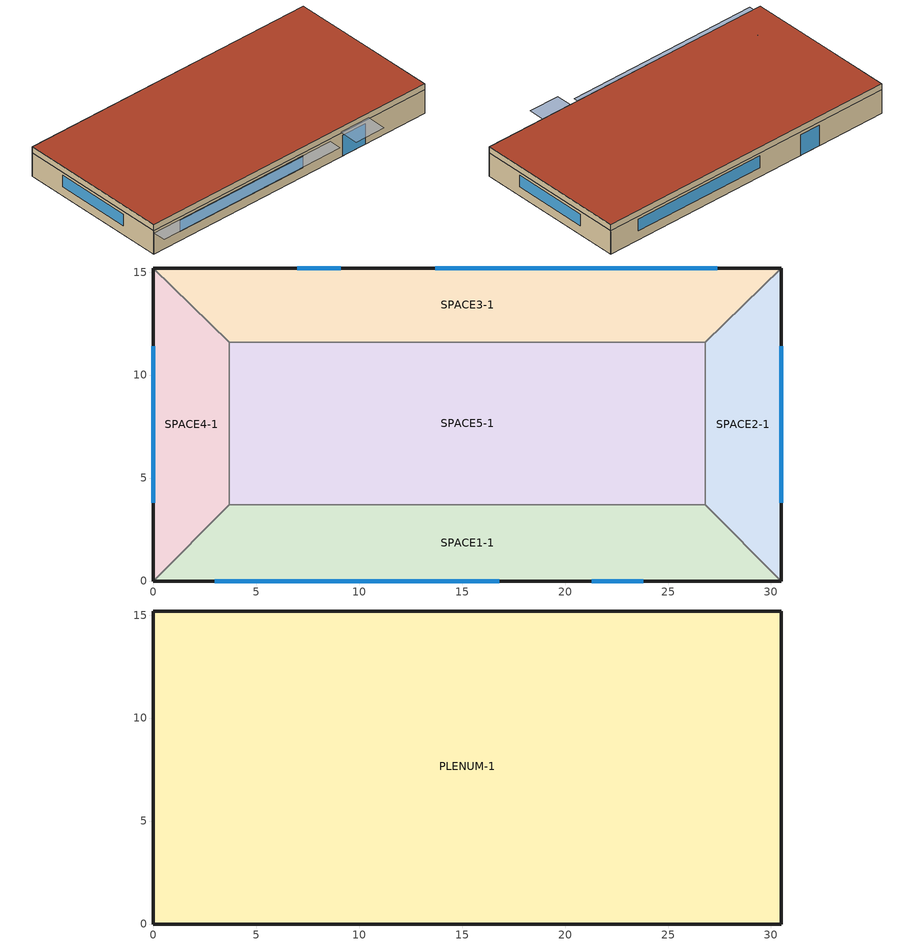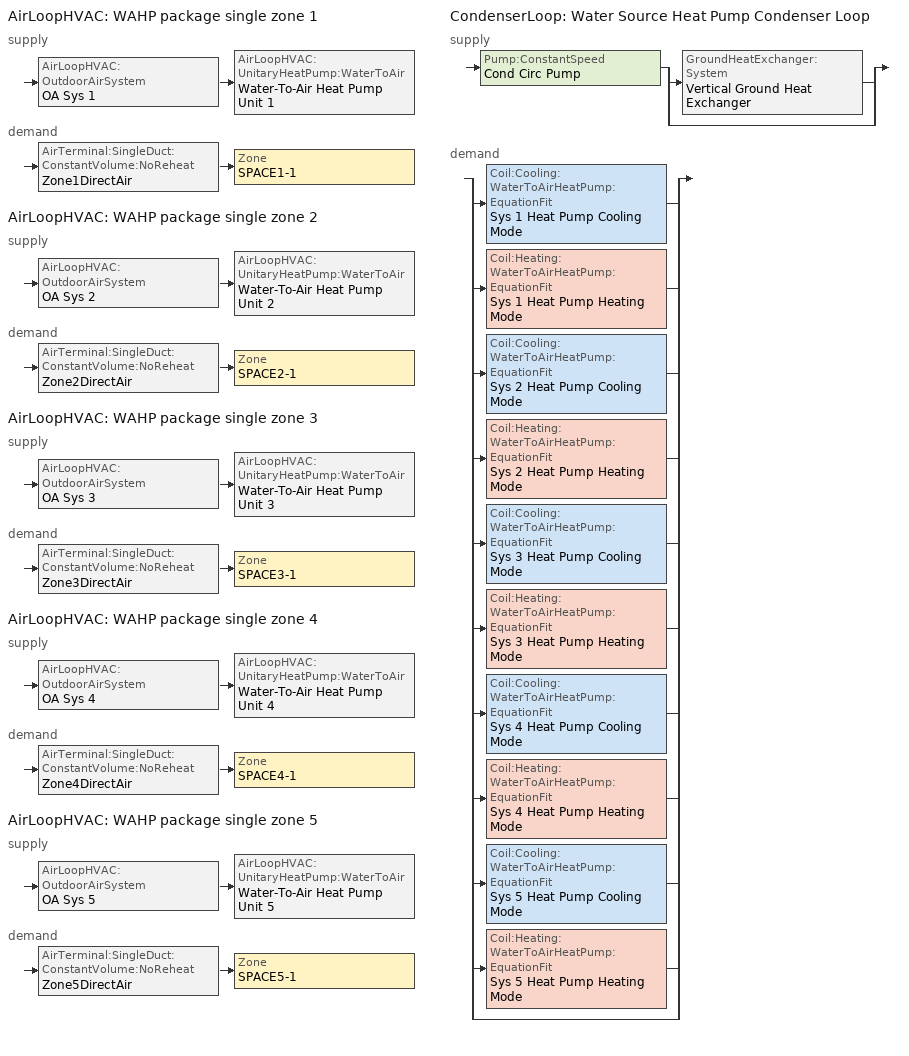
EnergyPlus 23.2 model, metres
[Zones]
SPACE3-1
 floor ground (FLOOR-SLAB-1): 26.8,11.6 3.7,11.6 0,15.2 30.5,15.2 z0
 wall outside (WALL-1): 30.5,15.2 0,15.2 z0:2.4
 wall to SPACE2-1 (INT-WALL-1): 26.8,11.6 30.5,15.2 z0:2.4
 wall to SPACE4-1 (INT-WALL-1): 0,15.2 3.7,11.6 z0:2.4
 wall to SPACE5-1 (INT-WALL-1): 3.7,11.6 26.8,11.6 z0:2.4
 window (Sgl Grey 3mm): 9.1,15.2 7,15.2 z0:2.1
 window (Dbl Clr 3mm/13mm Air): 27.4,15.2 13.7,15.2 z0.9:2.1
SPACE1-1
 floor ground (FLOOR-SLAB-1): 26.8,3.7 30.5,0 0,0 3.7,3.7 z0
 wall outside (WALL-1): 0,0 30.5,0 z0:2.4
 wall to SPACE2-1 (INT-WALL-1): 30.5,0 26.8,3.7 z0:2.4
 wall to SPACE4-1 (INT-WALL-1): 3.7,3.7 0,0 z0:2.4
 wall to SPACE5-1 (INT-WALL-1): 26.8,3.7 3.7,3.7 z0:2.4
 window (Sgl Grey 3mm): 21.3,0 23.8,0 z0:2.1
 window (Dbl Clr 3mm/13mm Air): 3,0 16.8,0 z0.9:2.1
SPACE2-1
 floor ground (FLOOR-SLAB-1): 26.8,11.6 30.5,15.2 30.5,0 26.8,3.7 z0
 wall outside (WALL-1): 30.5,0 30.5,15.2 z0:2.4
 wall to SPACE5-1 (INT-WALL-1): 26.8,11.6 26.8,3.7 z0:2.4
 window (Dbl Clr 3mm/13mm Air): 30.5,3.8 30.5,11.4 z0.9:2.1
SPACE4-1
 floor ground (FLOOR-SLAB-1): 3.7,3.7 0,0 0,15.2 3.7,11.6 z0
 wall outside (WALL-1): 0,15.2 0,0 z0:2.4
 wall to SPACE5-1 (INT-WALL-1): 3.7,3.7 3.7,11.6 z0:2.4
 window (Dbl Clr 3mm/13mm Air): 0,11.4 0,3.8 z0.9:2.1
SPACE5-1
 floor ground (FLOOR-SLAB-1): 26.8,11.6 26.8,3.7 3.7,3.7 3.7,11.6 z0
PLENUM-1
 floor to SPACE1-1 (CLNG-1): 26.8,3.7 30.5,0 0,0 3.7,3.7 z2.4
 floor to SPACE2-1 (CLNG-1): 26.8,11.6 30.5,15.2 30.5,0 26.8,3.7 z2.4
 floor to SPACE3-1 (CLNG-1): 26.8,11.6 3.7,11.6 0,15.2 30.5,15.2 z2.4
 floor to SPACE4-1 (CLNG-1): 3.7,3.7 0,0 0,15.2 3.7,11.6 z2.4
 floor to SPACE5-1 (CLNG-1): 26.8,11.6 26.8,3.7 3.7,3.7 3.7,11.6 z2.4
 wall outside (WALL-1): 30.5,15.2 0,15.2 0,0 30.5,0 30.5,15.2 z2.4:3
 roof outside (ROOF-1): 0,15.2 0,0 30.5,0 30.5,15.2 z3
shading: 0,-1.3 0,0 19.8,0 19.8,-1.3 z2.2; 21,-2 21,0 24.1,0 24.1,-2 z2.6
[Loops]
AirLoopHVAC 'WAHP package single zone 1'
 supply: AirLoopHVAC:OutdoorAirSystem 'OA Sys 1' > AirLoopHVAC:UnitaryHeatPump:WaterToAir 'Water-To-Air Heat Pump Unit 1'
 demand: AirTerminal:SingleDuct:ConstantVolume:NoReheat 'Zone1DirectAir' > Zone 'SPACE1-1'
AirLoopHVAC 'WAHP package single zone 2'
 supply: AirLoopHVAC:OutdoorAirSystem 'OA Sys 2' > AirLoopHVAC:UnitaryHeatPump:WaterToAir 'Water-To-Air Heat Pump Unit 2'
 demand: AirTerminal:SingleDuct:ConstantVolume:NoReheat 'Zone2DirectAir' > Zone 'SPACE2-1'
AirLoopHVAC 'WAHP package single zone 3'
 supply: AirLoopHVAC:OutdoorAirSystem 'OA Sys 3' > AirLoopHVAC:UnitaryHeatPump:WaterToAir 'Water-To-Air Heat Pump Unit 3'
 demand: AirTerminal:SingleDuct:ConstantVolume:NoReheat 'Zone3DirectAir' > Zone 'SPACE3-1'
AirLoopHVAC 'WAHP package single zone 4'
 supply: AirLoopHVAC:OutdoorAirSystem 'OA Sys 4' > AirLoopHVAC:UnitaryHeatPump:WaterToAir 'Water-To-Air Heat Pump Unit 4'
 demand: AirTerminal:SingleDuct:ConstantVolume:NoReheat 'Zone4DirectAir' > Zone 'SPACE4-1'
AirLoopHVAC 'WAHP package single zone 5'
 supply: AirLoopHVAC:OutdoorAirSystem 'OA Sys 5' > AirLoopHVAC:UnitaryHeatPump:WaterToAir 'Water-To-Air Heat Pump Unit 5'
 demand: AirTerminal:SingleDuct:ConstantVolume:NoReheat 'Zone5DirectAir' > Zone 'SPACE5-1'
CondenserLoop 'Water Source Heat Pump Condenser Loop'
 supply: Pump:ConstantSpeed 'Cond Circ Pump' > split
  | GroundHeatExchanger:System 'Vertical Ground Heat Exchanger'
  | bypass
 demand: split
  | Coil:Cooling:WaterToAirHeatPump:EquationFit 'Sys 1 Heat Pump Cooling Mode'
  | Coil:Heating:WaterToAirHeatPump:EquationFit 'Sys 1 Heat Pump Heating Mode'
  | Coil:Cooling:WaterToAirHeatPump:EquationFit 'Sys 2 Heat Pump Cooling Mode'
  | Coil:Heating:WaterToAirHeatPump:EquationFit 'Sys 2 Heat Pump Heating Mode'
  | Coil:Cooling:WaterToAirHeatPump:EquationFit 'Sys 3 Heat Pump Cooling Mode'
  | Coil:Heating:WaterToAirHeatPump:EquationFit 'Sys 3 Heat Pump Heating Mode'
  | Coil:Cooling:WaterToAirHeatPump:EquationFit 'Sys 4 Heat Pump Cooling Mode'
  | Coil:Heating:WaterToAirHeatPump:EquationFit 'Sys 4 Heat Pump Heating Mode'
  | Coil:Cooling:WaterToAirHeatPump:EquationFit 'Sys 5 Heat Pump Cooling Mode'
  | Coil:Heating:WaterToAirHeatPump:EquationFit 'Sys 5 Heat Pump Heating Mode'
  | bypass
[Building]
Building: Loads convergence tolerance value=0.04; Maximum number of warmup days=25; Minimum number of warmup days=6; North axis=30; Solar distribution=FullExterior; Temperature convergence tolerance value=0.4; Terrain=City
[Site:GroundTemperature:BuildingSurface]
20.03, 20.03, 20.13, 20.3, 20.43, 20.52, 20.62, 20.77, 20.78, 20.55, 20.44, 20.2
[Site:GroundTemperature:Deep]
16.5, 16.5, 16.5, 16.5, 16.5, 16.5, 16.5, 16.5, 16.5, 16.5, 16.5, 16.5
[Site:GroundTemperature:Undisturbed:KusudaAchenbach]
Vertical Ground Heat Exchanger Ground Temps: 3.2, 13.375, 8, 920, 2551.09, 0.692626
[Site:Location]
Miami Intl Ap FL USA WMO=722020: Elevation=11; Latitude=25.82; Longitude=-80.3; Time zone=-5
[SizingPeriod:DesignDay] Barometric pressure=101217; Day of month=21; Daylight saving time indicator=No; Humidity condition type=WetBulb; Rain indicator=No; Snow indicator=No; Solar model indicator=ASHRAEClearSky
Name | Daily dry bulb temperature range | Day type | Maximum dry bulb temperature | Month | Sky clearness | Wetbulb or dewpoint at maximum dry bulb | Wind direction | Wind speed
Miami Intl Ap Ann Clg .4% Condns DB=>MWB | 6.7 | SummerDesignDay | 33.2 | 7 | 1 | 25.3 | 140 | 4.5
Miami Intl Ap Ann Htg 99.6% Condns DB | 0 | WinterDesignDay | 8.7 | 1 | 0 | 8.7 | 340 | 3.8
[Construction]
CLNG-1: MAT-CLNG-1
Dbl Clr 3mm/13mm Air: CLEAR 3MM, AIR 13MM, CLEAR 3MM
FLOOR-SLAB-1: CC03
INT-WALL-1: GP02, AL21, GP02
ROOF-1: RG01, BR01, IN46, WD01
Sgl Grey 3mm: GREY 3MM
WALL-1: WD01, PW03, IN02, GP01
[Material] Thermal absorptance=0.9
Name | Conductivity | Density | Roughness | Solar absorptance | Specific heat | Thickness | Visible absorptance
BR01 | 0.162 | 1121 | VeryRough | 0.7 | 1464 | 0.0095 | 0.7
CC03 | 1.31 | 2243 | MediumRough | 0.65 | 837 | 0.1016 | 0.65
GP01 | 0.16 | 801 | MediumSmooth | 0.75 | 837 | 0.0127 | 0.75
GP02 | 0.16 | 801 | MediumSmooth | 0.75 | 837 | 0.0159 | 0.75
IN02 | 0.043 | 10 | Rough | 0.75 | 837 | 0.0901 | 0.75
IN46 | 0.023 | 24 | VeryRough | 0.5 | 1590 | 0.0762 | 0.5
PW03 | 0.115 | 545 | MediumSmooth | 0.78 | 1213 | 0.0127 | 0.78
RG01 | 1.442 | 881 | Rough | 0.65 | 1674 | 0.0127 | 0.65
WD01 | 0.115 | 513 | MediumSmooth | 0.78 | 1381 | 0.0191 | 0.78
[Material:AirGap]
AL21: Thermal resistance=0.157
[Material:NoMass]
MAT-CLNG-1: Roughness=Rough; Solar absorptance=0.65; Thermal absorptance=0.65; Thermal resistance=0.652259; Visible absorptance=0.65
[WindowMaterial:Gas]
AIR 13MM: Gas type=Air; Thickness=0.0127
[WindowMaterial:Glazing] Back side infrared hemispherical emissivity=0.84; Conductivity=0.9; Front side infrared hemispherical emissivity=0.84; Infrared transmittance at normal incidence=0; Optical data type=SpectralAverage; Thickness=0.003
Name | Back side solar reflectance at normal incidence | Back side visible reflectance at normal incidence | Front side solar reflectance at normal incidence | Front side visible reflectance at normal incidence | Solar transmittance at normal incidence | Visible transmittance at normal incidence
CLEAR 3MM | 0.075 | 0.081 | 0.075 | 0.081 | 0.837 | 0.898
GREY 3MM | 0.061 | 0.061 | 0.061 | 0.061 | 0.626 | 0.611
[AirLoopHVAC] Design supply air flow rate=1
WAHP package single zone 1; WAHP package single zone 2; WAHP package single zone 3; WAHP package single zone 4; WAHP package single zone 5
[AirLoopHVAC:UnitaryHeatPump:WaterToAir] Availability schedule=FanAndCoilAvailSched; Cooling convergence=0.001; Fan placement=BlowThrough; Heating convergence=0.001; Maximum outdoor dry bulb temperature for supplemental heater operation=21; Maximum supply air temperature from supplemental heater=50; Supply air fan operating mode schedule=ContinuousFanSch; Supply air flow rate=1
Name | Controlling zone or thermostat location | Cooling coil | Heating coil | Supplemental heating coil | Supply air fan
Water-To-Air Heat Pump Unit 1 | SPACE1-1 | Sys 1 Heat Pump Cooling Mode | Sys 1 Heat Pump Heating Mode | Heat Pump DX Supp Heating Coil 1 | Supply Fan 1
Water-To-Air Heat Pump Unit 2 | SPACE2-1 | Sys 2 Heat Pump Cooling Mode | Sys 2 Heat Pump Heating Mode | Heat Pump DX Supp Heating Coil 2 | Supply Fan 2
Water-To-Air Heat Pump Unit 3 | SPACE3-1 | Sys 3 Heat Pump Cooling Mode | Sys 3 Heat Pump Heating Mode | Heat Pump DX Supp Heating Coil 3 | Supply Fan 3
Water-To-Air Heat Pump Unit 4 | SPACE4-1 | Sys 4 Heat Pump Cooling Mode | Sys 4 Heat Pump Heating Mode | Heat Pump DX Supp Heating Coil 4 | Supply Fan 4
Water-To-Air Heat Pump Unit 5 | SPACE5-1 | Sys 5 Heat Pump Cooling Mode | Sys 5 Heat Pump Heating Mode | Heat Pump DX Supp Heating Coil 5 | Supply Fan 5
[AirTerminal:SingleDuct:ConstantVolume:NoReheat] Availability schedule=FanAndCoilAvailSched; Maximum air flow rate=1
Zone1DirectAir; Zone2DirectAir; Zone3DirectAir; Zone4DirectAir; Zone5DirectAir
[AvailabilityManager:Scheduled]
Name | Schedule
Heat Pump 1 Avail; Heat Pump 2 Avail; Heat Pump 3 Avail; Heat Pump 4 Avail; Heat Pump 5 Avail | FanAndCoilAvailSched
Outdoor Air 1 Avail; Outdoor Air 2 Avail; Outdoor Air 3 Avail; Outdoor Air 4 Avail; Outdoor Air 5 Avail | OutdoorAirAvailSched
[Coil:Cooling:WaterToAirHeatPump:EquationFit] Cooling power consumption curve=CoolPowCurve; Fan delay time=60; Gross rated cooling cop=7.00776; Latent capacity time constant=60; Maximum cycling rate=2.5; Nominal time for condensate removal to begin=0; Part load fraction correlation curve=HPACCOOLPLFFPLR; Rated air flow rate=1; Rated entering air dry bulb temperature=27; Rated entering air wet bulb temperature=19; Rated entering water temperature=30; Ratio of initial moisture evaporation rate and steady state latent capacity=0; Sensible cooling capacity curve=CoolSensCapCurve; Total cooling capacity curve=TotCoolCapCurve
Name | Gross rated sensible cooling capacity | Gross rated total cooling capacity | Rated water flow rate
Sys 1 Heat Pump Cooling Mode; Sys 3 Heat Pump Cooling Mode | 16267.06 | 23125.6 | 0.00165
Sys 2 Heat Pump Cooling Mode; Sys 4 Heat Pump Cooling Mode | 8133.53 | 11562.8 | 0.00165
Sys 5 Heat Pump Cooling Mode | 16267 | 23125.59 | 0.0033
[Coil:Heating:Fuel] Availability schedule=FanAndCoilAvailSched; Burner efficiency=0.8; Fuel type=NaturalGas; Nominal capacity=32000
Heat Pump DX Supp Heating Coil 1; Heat Pump DX Supp Heating Coil 2; Heat Pump DX Supp Heating Coil 3; Heat Pump DX Supp Heating Coil 4; Heat Pump DX Supp Heating Coil 5
[Coil:Heating:WaterToAirHeatPump:EquationFit] Gross rated heating cop=3.16705; Heating capacity curve=HeatCapCurve; Heating power consumption curve=HeatPowCurve; Part load fraction correlation curve=HPACHEATPLFFPLR; Rated air flow rate=1; Rated entering air dry bulb temperature=20; Rated entering water temperature=20; Ratio of rated heating capacity to rated cooling capacity=1
Name | Gross rated heating capacity | Rated water flow rate
Sys 1 Heat Pump Heating Mode; Sys 3 Heat Pump Heating Mode | 19156.73 | 0.00165
Sys 2 Heat Pump Heating Mode; Sys 4 Heat Pump Heating Mode | 10078.4 | 0.00165
Sys 5 Heat Pump Heating Mode | 19156.73 | 0.0033
[Coil:WaterHeating:Desuperheater]
WaterHeatingCoil: Availability schedule=DesuperheaterSched; Dead band temperature difference=4; Fraction of pump heat to water=0.2; Heat reclaim efficiency function of temperature curve=HEffFTemp; Heating source=Sys 5 Heat Pump Cooling Mode; Maximum inlet water temperature for heat reclaim=50; Off cycle parasitic electric load=10; On cycle parasitic electric load=10; Rated heat reclaim recovery efficiency=0.25; Rated inlet water temperature=50; Rated outdoor air temperature=35; Setpoint temperature schedule=DesuperheaterTempSch; Tank=StratifiedWaterHeater; Water flow rate=0.0001; Water pump power=25
[CondenserEquipmentList]
All Towers: Vertical Ground Heat Exchanger, GroundHeatExchanger:System
[CondenserEquipmentOperationSchemes]
Tower Loop Operation: Control scheme 1=Year Round Tower Operation; Control scheme 1 schedule=ON
[CondenserLoop]
Water Source Heat Pump Condenser Loop: Condenser equipment operation scheme=Tower Loop Operation; Condenser loop volume=Autocalculate; Fluid type=Water; Load distribution scheme=SequentialLoad; Maximum loop flow rate=0.0099; Maximum loop temperature=80; Minimum loop flow rate=0; Minimum loop temperature=10
[Controller:OutdoorAir] Economizer control action type=ModulateFlow; Economizer control type=NoEconomizer; Lockout type=NoLockout; Maximum outdoor air flow rate=1; Minimum limit type=FixedMinimum; Minimum outdoor air schedule=OAFractionSched
Name | Minimum outdoor air flow rate
OA Controller 1; OA Controller 3 | 0.1
OA Controller 2; OA Controller 4 | 0.05
OA Controller 5 | 0.2
[DesignSpecification:OutdoorAir] Outdoor air flow per person=0.00944; Outdoor air flow per zone=0; Outdoor air flow per zone floor area=0; Outdoor air method=Flow/Person
SZ DSOA SPACE1-1; SZ DSOA SPACE2-1; SZ DSOA SPACE3-1; SZ DSOA SPACE4-1; SZ DSOA SPACE5-1
[ElectricEquipment] Design level calculation method=EquipmentLevel; Fraction latent=0; Fraction lost=0; Fraction radiant=0.3; Schedule=EQUIP-1
Name | Design level | Zone or zonelist or space or spacelist
SPACE1-1 Elec Equipment | 1056 | SPACE1-1
SPACE2-1 Elec Equipment | 456 | SPACE2-1
SPACE3-1 Elec Equipment | 1056 | SPACE3-1
SPACE4-1 Elec Equipment | 456 | SPACE4-1
SPACE5-1 Elec Equipment | 1976 | SPACE5-1
[Fan:OnOff] Availability schedule=FanAndCoilAvailSched; Fan total efficiency=0.5; Maximum flow rate=1; Motor efficiency=0.9; Motor in airstream fraction=1; Pressure rise=300
Supply Fan 1; Supply Fan 2; Supply Fan 3; Supply Fan 4; Supply Fan 5
[GroundHeatExchanger:ResponseFactors]
Vertical Ground Heat Exchanger g-functions: G function reference ratio=0.0005; G function g value 1=-0.348322; G function ln t ts value 1=-15.2996; G function g value 2=0.022208; G function ln t ts value 2=-14.201; G function g value 3=0.412345; G function ln t ts value 3=-13.2202; G function g value 4=0.867498; G function ln t ts value 4=-12.2086; G function g value 5=1.357839; G function ln t ts value 5=-11.1888; G function g value 6=1.852024; G function ln t ts value 6=-10.1816; G function g value 7=2.345656; G function ln t ts value 7=-9.1815; G function g value 8=2.593958; G function ln t ts value 8=-8.6809; G function g value 9=2.679; G function ln t ts value 9=-8.5; G function g value 10=3.023; G function ln t ts value 10=-7.8; G function g value 11=3.32; G function ln t ts value 11=-7.2; G function g value 12=3.681; G function ln t ts value 12=-6.5; G function g value 13=4.071; G function ln t ts value 13=-5.9; G function g value 14=4.828; G function ln t ts value 14=-5.2; G function g value 15=6.253; G function ln t ts value 15=-4.5; G function g value 16=7.894; G function ln t ts value 16=-3.963; G function g value 17=11.82; G function ln t ts value 17=-3.27; G function g value 18=15.117; G function ln t ts value 18=-2.864; G function g value 19=18.006; G function ln t ts value 19=-2.577; G function g value 20=22.887; G function ln t ts value 20=-2.171; G function g value 21=26.924; G function ln t ts value 21=-1.884; G function g value 22=38.004; G function ln t ts value 22=-1.191; G function g value 23=49.919; G function ln t ts value 23=-0.497; G function g value 24=53.407; G function ln t ts value 24=-0.274; G function g value 25=56.632; G function ln t ts value 25=-0.051; G function g value 26=59.825; G function ln t ts value 26=0.196; G function g value 27=62.349; G function ln t ts value 27=0.419; G function g value 28=64.524; G function ln t ts value 28=0.642; G function g value 29=66.412; G function ln t ts value 29=0.873; G function g value 30=67.993; G function ln t ts value 30=1.112; G function g value 31=69.162; G function ln t ts value 31=1.335; G function g value 32=70.476; G function ln t ts value 32=1.679; G function g value 33=71.361; G function ln t ts value 33=2.028; G function g value 34=71.79; G function ln t ts value 34=2.275; G function g value 35=72.511; G function ln t ts value 35=3.003; Ghe vertical properties object=Vertical Ground Heat Exchanger Props; Number of boreholes=120
[GroundHeatExchanger:System]
Vertical Ground Heat Exchanger: Design flow rate=0.0033; Ghe vertical responsefactors object=Vertical Ground Heat Exchanger g-functions; Ground thermal conductivity=0.692626; Ground thermal heat capacity=2.347e+06; Undisturbed ground temperature model=Vertical Ground Heat Exchanger Ground Temps; Undisturbed ground temperature model type=Site:GroundTemperature:Undisturbed:KusudaAchenbach
[GroundHeatExchanger:Vertical:Properties]
Vertical Ground Heat Exchanger Props: Borehole diameter=0.127016; Borehole length=76.2; Depth of top of borehole=1; Grout thermal conductivity=0.692626; Grout thermal heat capacity=3.9e+06; Pipe outer diameter=0.0266667; Pipe thermal conductivity=0.391312; Pipe thermal heat capacity=1.542e+06; Pipe thickness=0.00241285; U tube distance=0.051225
[Lights] Design level calculation method=LightingLevel; End use subcategory=GeneralLights; Fraction radiant=0.59; Fraction replaceable=0; Fraction visible=0.2; Return air fraction=0.2; Schedule=LIGHTS-1
Name | Lighting level | Zone or zonelist or space or spacelist
SPACE1-1 Lights | 1584 | SPACE1-1
SPACE2-1 Lights | 684 | SPACE2-1
SPACE3-1 Lights | 1584 | SPACE3-1
SPACE4-1 Lights | 684 | SPACE4-1
SPACE5-1 Lights | 2964 | SPACE5-1
[People] Activity level schedule=ActSchd; Fraction radiant=0.3; Number of people calculation method=People; Number of people schedule=OCCUPY-1
Name | Number of people | Zone or zonelist or space or spacelist
SPACE1-1 People | 11 | SPACE1-1
SPACE2-1 People | 5 | SPACE2-1
SPACE3-1 People | 11 | SPACE3-1
SPACE4-1 People | 5 | SPACE4-1
SPACE5-1 People | 20 | SPACE5-1
[PlantEquipmentOperation:Uncontrolled]
Year Round Tower Operation: Equipment list=All Towers
[Pump:ConstantSpeed]
Cond Circ Pump: Design flow rate=0.0099; Design power consumption=600; Design pump head=50000; Fraction of motor inefficiencies to fluid stream=0; Motor efficiency=0.87; Pump control type=Continuous
[SetpointManager:FollowGroundTemperature]
MyCondenserControl: Control variable=Temperature; Maximum setpoint temperature=80; Minimum setpoint temperature=10; Offset temperature difference=0; Setpoint node or nodelist=Condenser Supply Outlet Node
[Sizing:Zone] Account for dedicated outdoor air system=No; Cooling design air flow method=DesignDay; Cooling design air flow rate=0; Dedicated outdoor air high setpoint temperature for design=Autosize; Dedicated outdoor air low setpoint temperature for design=Autosize; Dedicated outdoor air system control strategy=NeutralSupplyAir; Heating design air flow method=DesignDay; Heating design air flow rate=0; Zone cooling design supply air humidity ratio=0.009; Zone cooling design supply air temperature=14; Zone cooling design supply air temperature input method=SupplyAirTemperature; Zone cooling sizing factor=0; Zone heating design supply air humidity ratio=0.004; Zone heating design supply air temperature=50; Zone heating design supply air temperature input method=SupplyAirTemperature; Zone heating sizing factor=0
Name | Design specification outdoor air object
SPACE1-1 | SZ DSOA SPACE1-1
SPACE2-1 | SZ DSOA SPACE2-1
SPACE3-1 | SZ DSOA SPACE3-1
SPACE4-1 | SZ DSOA SPACE4-1
SPACE5-1 | SZ DSOA SPACE5-1
[ThermostatSetpoint:DualSetpoint] Cooling setpoint temperature schedule=Cooling Setpoints; Heating setpoint temperature schedule=Heating Setpoints
Dual Setpoint Sched 1; Dual Setpoint Sched 2; Dual Setpoint Sched 3; Dual Setpoint Sched 4; Dual Setpoint Sched 5
[WaterHeater:Stratified]
StratifiedWaterHeater: Ambient temperature indicator=Zone; Ambient temperature zone=SPACE5-1; Heater 1 capacity=5000; Heater 1 deadband temperature difference=2; Heater 1 height=0.360417; Heater 1 setpoint temperature schedule=Hot Water Setpoint Temp Schedule; Heater 2 capacity=0; Heater 2 deadband temperature difference=2; Heater 2 height=0.154465; Heater 2 setpoint temperature schedule=Hot Water Setpoint Temp Schedule; Heater fuel type=Electricity; Heater priority control=MasterSlave; Heater thermal efficiency=0.95; Inlet mode=Fixed; Maximum temperature limit=82.2222; Number of nodes=6; Off cycle parasitic fuel consumption rate=10; Off cycle parasitic fuel type=Electricity; Off cycle parasitic heat fraction to tank=0; Off cycle parasitic height=0.308929; On cycle parasitic fuel consumption rate=30; On cycle parasitic fuel type=Electricity; On cycle parasitic heat fraction to tank=0; On cycle parasitic height=0.308929; Peak use flow rate=0.00379; Skin loss fraction to zone=1; Source side effectiveness=0.95; Source side inlet height=0; Source side outlet height=0.257441; Tank height=0.514882; Tank shape=VerticalCylinder; Tank volume=0.3785; Uniform skin loss coefficient per unit area to ambient temperature=0.658944; Use flow rate fraction schedule=Hot Water Demand Schedule; Use side inlet height=0; Use side outlet height=Autocalculate
[Zone] Multiplier=1; Type=1
Name | Ceiling height | Volume
PLENUM-1 | 0.6096 | 283.2
SPACE1-1; SPACE3-1 | 2.4384 | 239.247
SPACE2-1; SPACE4-1 | 2.4384 | 103.311
SPACE5-1 | 2.4384 | 447.683
[ZoneControl:Thermostat] Control type schedule=Dual Zone Control Type Sched
Name | Zone or zonelist | Control 1
Zone 1 Thermostat | SPACE1-1 | Dual Setpoint Sched 1
Zone 2 Thermostat | SPACE2-1 | Dual Setpoint Sched 2
Zone 3 Thermostat | SPACE3-1 | Dual Setpoint Sched 3
Zone 4 Thermostat | SPACE4-1 | Dual Setpoint Sched 4
Zone 5 Thermostat | SPACE5-1 | Dual Setpoint Sched 5
[Zone equipment]
SPACE1-1: Zone1DirectAir
SPACE2-1: Zone2DirectAir
SPACE3-1: Zone3DirectAir
SPACE4-1: Zone4DirectAir
SPACE5-1: Zone5DirectAir
[ZoneInfiltration:DesignFlowRate] Constant term coefficient=0; Design flow rate calculation method=Flow/Zone; Schedule=INFIL-SCH; Temperature term coefficient=0; Velocity squared term coefficient=0; Velocity term coefficient=0.2237
Name | Design flow rate | Zone or zonelist or space or spacelist
SPACE1-1 Infiltration | 0.167 | SPACE1-1
SPACE2-1 Infiltration | 0.0717 | SPACE2-1
SPACE3-1 Infiltration | 0.167 | SPACE3-1
SPACE4-1 Infiltration | 0.0717 | SPACE4-1
SPACE5-1 Infiltration | 0.31089 | SPACE5-1
[Curve:Biquadratic]
HEffFTemp: Input unit type for x=Temperature; Input unit type for y=Temperature; Maximum value of x=80; Maximum value of y=45; Minimum value of x=50; Minimum value of y=20; Output unit type=Dimensionless; Coefficient1 constant=1; Coefficient2 x=0; Coefficient3 x 2=0; Coefficient4 y=0; Coefficient5 y 2=0; Coefficient6 x y=0
[Curve:QuadLinear] Maximum curve output=38; Maximum value of w=100; Maximum value of x=100; Maximum value of y=100; Maximum value of z=100; Minimum curve output=0; Minimum value of w=-100; Minimum value of x=-100; Minimum value of y=0; Minimum value of z=0
Name | Coefficient1 constant | Coefficient2 w | Coefficient3 x | Coefficient4 y | Coefficient5 z
CoolPowCurve | -4.31576 | 0.641815 | 4.26563 | 0.13797 | -0.0513551
HeatCapCurve | -3.57735 | -0.628773 | 5.01227 | 0.0207636 | 0.0182818
HeatPowCurve | -6.29077 | 5.39333 | 1.68068 | -0.0426525 | 0.00958122
TotCoolCapCurve | -1.68437 | 4.93321 | -2.31448 | 0.0514555 | 0.0208644
[Curve:Quadratic] Maximum value of x=1; Minimum value of x=0; Coefficient1 constant=0.75; Coefficient2 x=0.25; Coefficient3 x 2=0
HPACCOOLPLFFPLR; HPACHEATPLFFPLR
[Curve:QuintLinear]
CoolSensCapCurve: Maximum curve output=38; Maximum value of v=100; Maximum value of w=100; Maximum value of x=100; Maximum value of y=100; Maximum value of z=100; Minimum curve output=0; Minimum value of v=-100; Minimum value of w=-100; Minimum value of x=-100; Minimum value of y=0; Minimum value of z=0; Coefficient1 constant=4.93131; Coefficient2 v=16.0319; Coefficient3 w=-19.9285; Coefficient4 x=-0.807835; Coefficient5 y=0.481291; Coefficient6 z=0.0198285
[Schedule:Compact]
ActSchd: Through: 12/31, For: Alldays, Until: 24:00, 117.24
ContinuousFanSch; DesuperheaterSched; On: Through: 12/31, For: AllDays, Until: 24:00, 1
Cooling Setpoints: Through: 12/31, For: AllDays, Until:  5:00, 30, Until: 19:00, 24, Until: 24:00, 30
DesuperheaterTempSch: Through: 12/31, For: AllDays, Until: 24:00, 60
Dual Zone Control Type Sched: Through: 12/31, For: AllDays, Until: 24:00, 4
EQUIP-1: Through: 12/31, For: Weekdays SummerDesignDay WinterDesignDay, Until: 9:00, 0.02, Until: 10:00, 0.4, Until: 15:00, 0.9, Until: 16:00, 0.8, Until: 17:00, 0.7, Until: 24:00, 0.02, For: CustomDay1 CustomDay2, Until: 9:00, 0.02, Until: 10:00, 0.4, Until: 15:00, 0.9, Until: 16:00, 0.8, Until: 17:00, 0.7, Until: 24:00, 0.02, For: AllOtherDays, Until: 24:00, 0.2
FanAndCoilAvailSched: Through: 3/31, For: AllDays, Until: 24:00, 1, Through: 9/30, For: WeekDays summerdesignday winterdesignday, Until: 5:00, 0, Until: 19:00, 1, Until: 24:00, 0, For: AllotherDays, Until: 24:00, 0, Through: 12/31, For: AllDays, Until: 24:00, 1
Heating Setpoints: Through: 12/31, For: AllDays, Until:  5:00, 15, Until: 19:00, 20, Until: 24:00, 15
Hot Water Demand Schedule: THROUGH: 12/31, FOR: AllDays, UNTIL: 6:00, 0, UNTIL: 7:00, 0.003, UNTIL: 13:00, 0, UNTIL: 13:30, 0.002, UNTIL: 18:00, 0, UNTIL: 18:30, 0.005, UNTIL: 24:00, 0
Hot Water Setpoint Temp Schedule: Through: 12/31, For: AllDays, Until: 24:00, 40
INFIL-SCH: Through: 3/31, For: Alldays, Until: 24:00, 1, Through: 10/31, For: Alldays, Until: 24:00, 1, Through: 12/31, For: Alldays, Until: 24:00, 1
LIGHTS-1: Through: 12/31, For: Weekdays SummerDesignDay WinterDesignDay, Until: 9:00, 0.05, Until: 10:00, 0.9, Until: 11:00, 0.95, Until: 12:00, 1, Until: 13:00, 0.95, Until: 14:00, 0.8, Until: 15:00, 0.9, Until: 17:00, 1, Until: 24:00, 0.05, For: AllOtherDays, Until: 24:00, 0.05
OAFractionSched: Through: 12/31, For: AllDays, Until: 5:00, 0, Until: 19:00, 1, Until: 24:00, 0
OCCUPY-1: Through: 12/31, For: Weekdays SummerDesignDay WinterDesignDay, Until: 9:00, 0, Until: 12:00, 1, Until: 13:00, 0.8, Until: 14:00, 0.4, Until: 15:00, 0.8, Until: 17:00, 1, Until: 24:00, 0, For: AllOtherDays, Until: 24:00, 0
OutdoorAirAvailSched: Through: 12/31, For: WeekDays summerdesignday winterdesignday, Until: 5:00, 0, Until: 19:00, 1, Until: 24:00, 0, For: AllotherDays, Until: 24:00, 0
